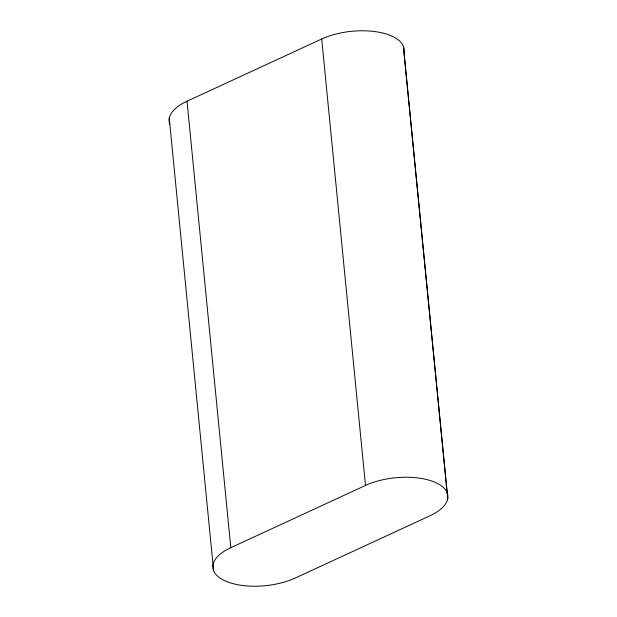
<?xml version="1.0" encoding="UTF-8"?>
<svg xmlns="http://www.w3.org/2000/svg" width="617" height="617" viewBox="0 0 617 617"><rect width="100%" height="100%" fill="white"/><g stroke="black" fill="none" stroke-linecap="round" stroke-linejoin="round"><path stroke-width="0.93" d="M169.822 124.21A50.393 22.96 -5.6 0 1 187.028 101.227L321.712 38.987A50.393 22.96 -5.6 0 1 377.172 31.914A50.393 22.96 -5.6 0 1 403.965 52.291L447.741 498.76M230.804 547.688L365.488 485.448A50.393 22.96 -5.6 0 1 436.211 482.826A50.393 22.96 -5.6 0 1 429.972 515.773L295.288 578.013A50.393 22.96 -5.6 0 1 224.565 580.636A50.393 22.96 -5.6 0 1 230.804 547.688L187.028 101.227M403.402 46.329L447.178 492.79M321.712 38.987L365.488 485.448M169.259 118.24L213.598 570.671"/></g></svg>
